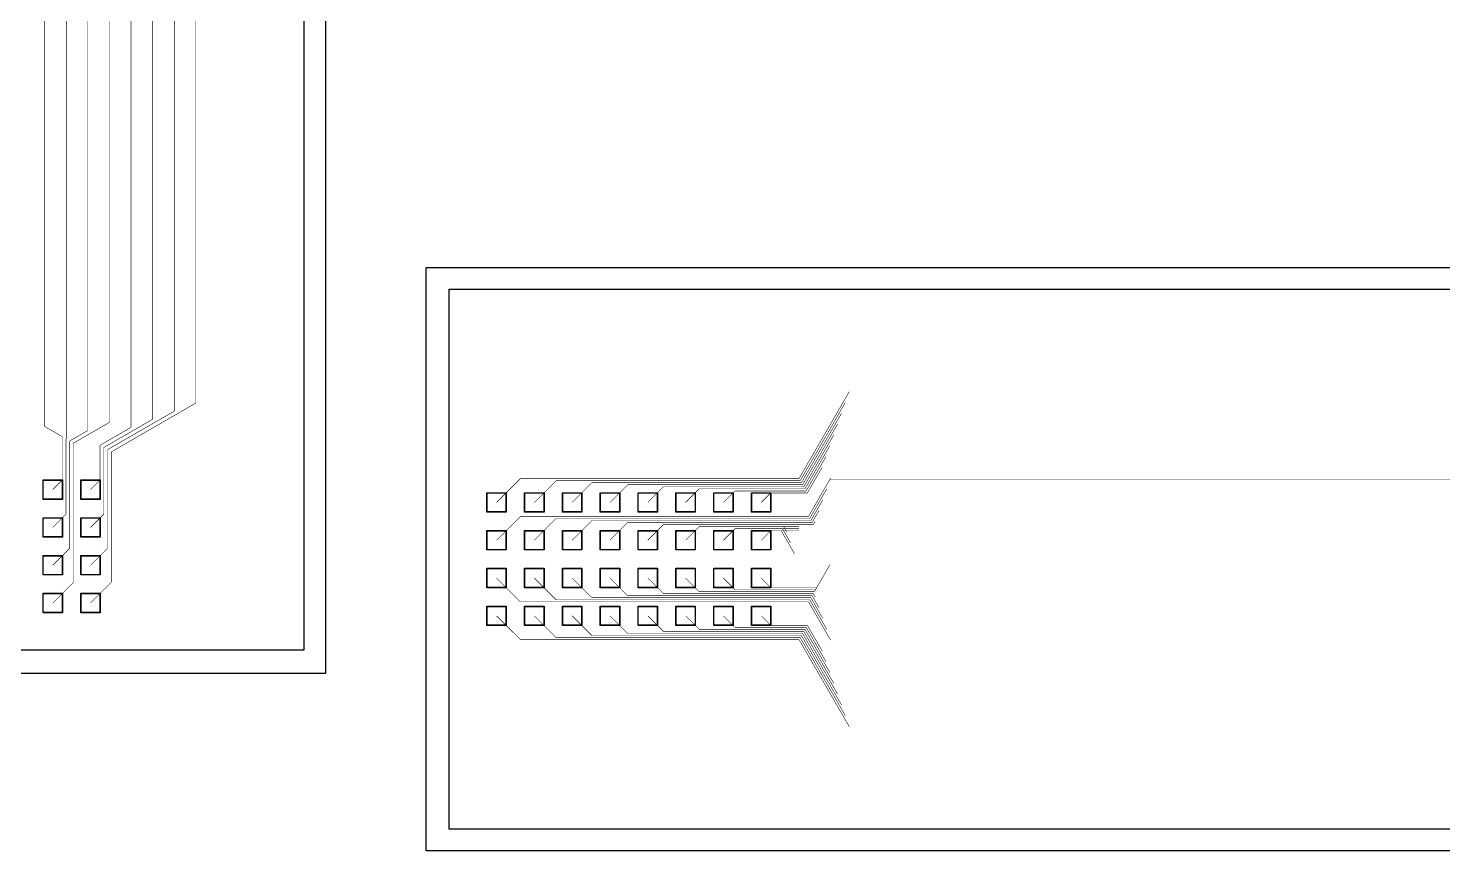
# Model space of a CAD drawing. Header units: metres. Extents: x -54999 to 54999, y -52014 to 54102.
# Drawn here: x -30399 to -4214, y -32372 to -17141 of the extents above; entities that cross this region are included whole.
import ezdxf

# ---------------------------------------------------------------- set-up
doc = ezdxf.new("R2010")
doc.units = ezdxf.units.M
for name, color, linetype in [('eDura_outline_ext', 6, 'Continuous'), ('eDura_outline_int', 6, 'Continuous'), ('etch', 3, 'Continuous'), ('metal', 4, 'Continuous')]:
    doc.layers.add(name, color=color, linetype=linetype)

msp = doc.modelspace()

# ---------------------------------------------------------------- linework, layer by layer
at = {"layer": 'eDura_outline_ext'}
for points in [[(-24896.928, -8888.194), (-24896.928, -29088.194), (-35696.928, -29088.194)], [(-2833.655, -32371.934), (-23033.655, -32371.934), (-23033.655, -21571.934), (-2833.655, -21571.934)]]:
    msp.add_lwpolyline(points, dxfattribs=at)
at = {"layer": 'eDura_outline_int'}
for points in [[(-25296.928, -8660.254), (-25296.928, -28660.254), (-35296.928, -28660.254)], [(-2605.714, -31971.934), (-22605.714, -31971.934), (-22605.714, -21971.934), (-2605.714, -21971.934)]]:
    msp.add_lwpolyline(points, dxfattribs=at)
at = {"layer": 'etch'}
for points in [[(-30121.928, -25860.254), (-30121.928, -25510.254), (-29771.928, -25510.254), (-29771.928, -25860.254), (-30121.928, -25860.254)], [(-29421.928, -25860.254), (-29421.928, -25510.254), (-29071.928, -25510.254), (-29071.928, -25860.254), (-29421.928, -25860.254)], [(-21905.714, -25746.934), (-21555.714, -25746.934), (-21555.714, -26096.934), (-21905.714, -26096.934), (-21905.714, -25746.934)], [(-21205.714, -25746.934), (-20855.714, -25746.934), (-20855.714, -26096.934), (-21205.714, -26096.934), (-21205.714, -25746.934)], [(-20505.714, -25746.934), (-20155.714, -25746.934), (-20155.714, -26096.934), (-20505.714, -26096.934), (-20505.714, -25746.934)], [(-19805.714, -25746.934), (-19455.714, -25746.934), (-19455.714, -26096.934), (-19805.714, -26096.934), (-19805.714, -25746.934)], [(-19105.714, -25746.934), (-18755.714, -25746.934), (-18755.714, -26096.934), (-19105.714, -26096.934), (-19105.714, -25746.934)], [(-18405.714, -25746.934), (-18055.714, -25746.934), (-18055.714, -26096.934), (-18405.714, -26096.934), (-18405.714, -25746.934)], [(-17705.714, -25746.934), (-17355.714, -25746.934), (-17355.714, -26096.934), (-17705.714, -26096.934), (-17705.714, -25746.934)], [(-17005.714, -25746.934), (-16655.714, -25746.934), (-16655.714, -26096.934), (-17005.714, -26096.934), (-17005.714, -25746.934)], [(-30121.928, -26560.254), (-30121.928, -26210.254), (-29771.928, -26210.254), (-29771.928, -26560.254), (-30121.928, -26560.254)], [(-29421.928, -26560.254), (-29421.928, -26210.254), (-29071.928, -26210.254), (-29071.928, -26560.254), (-29421.928, -26560.254)], [(-21905.714, -26446.934), (-21555.714, -26446.934), (-21555.714, -26796.934), (-21905.714, -26796.934), (-21905.714, -26446.934)], [(-21205.714, -26446.934), (-20855.714, -26446.934), (-20855.714, -26796.934), (-21205.714, -26796.934), (-21205.714, -26446.934)], [(-20505.714, -26446.934), (-20155.714, -26446.934), (-20155.714, -26796.934), (-20505.714, -26796.934), (-20505.714, -26446.934)], [(-19805.714, -26446.934), (-19455.714, -26446.934), (-19455.714, -26796.934), (-19805.714, -26796.934), (-19805.714, -26446.934)], [(-19105.714, -26446.934), (-18755.714, -26446.934), (-18755.714, -26796.934), (-19105.714, -26796.934), (-19105.714, -26446.934)], [(-18405.714, -26446.934), (-18055.714, -26446.934), (-18055.714, -26796.934), (-18405.714, -26796.934), (-18405.714, -26446.934)], [(-17705.714, -26446.934), (-17355.714, -26446.934), (-17355.714, -26796.934), (-17705.714, -26796.934), (-17705.714, -26446.934)], [(-17005.714, -26446.934), (-16655.714, -26446.934), (-16655.714, -26796.934), (-17005.714, -26796.934), (-17005.714, -26446.934)], [(-30121.928, -27260.254), (-30121.928, -26910.254), (-29771.928, -26910.254), (-29771.928, -27260.254), (-30121.928, -27260.254)], [(-29421.928, -27260.254), (-29421.928, -26910.254), (-29071.928, -26910.254), (-29071.928, -27260.254), (-29421.928, -27260.254)], [(-21905.714, -27146.934), (-21555.714, -27146.934), (-21555.714, -27496.934), (-21905.714, -27496.934), (-21905.714, -27146.934)], [(-21205.714, -27146.934), (-20855.714, -27146.934), (-20855.714, -27496.934), (-21205.714, -27496.934), (-21205.714, -27146.934)], [(-20505.714, -27146.934), (-20155.714, -27146.934), (-20155.714, -27496.934), (-20505.714, -27496.934), (-20505.714, -27146.934)], [(-19805.714, -27146.934), (-19455.714, -27146.934), (-19455.714, -27496.934), (-19805.714, -27496.934), (-19805.714, -27146.934)], [(-19105.714, -27146.934), (-18755.714, -27146.934), (-18755.714, -27496.934), (-19105.714, -27496.934), (-19105.714, -27146.934)], [(-18405.714, -27146.934), (-18055.714, -27146.934), (-18055.714, -27496.934), (-18405.714, -27496.934), (-18405.714, -27146.934)], [(-17705.714, -27146.934), (-17355.714, -27146.934), (-17355.714, -27496.934), (-17705.714, -27496.934), (-17705.714, -27146.934)], [(-17005.714, -27146.934), (-16655.714, -27146.934), (-16655.714, -27496.934), (-17005.714, -27496.934), (-17005.714, -27146.934)], [(-30121.928, -27960.254), (-30121.928, -27610.254), (-29771.928, -27610.254), (-29771.928, -27960.254), (-30121.928, -27960.254)], [(-29421.928, -27960.254), (-29421.928, -27610.254), (-29071.928, -27610.254), (-29071.928, -27960.254), (-29421.928, -27960.254)], [(-21905.714, -27846.934), (-21555.714, -27846.934), (-21555.714, -28196.934), (-21905.714, -28196.934), (-21905.714, -27846.934)], [(-21205.714, -27846.934), (-20855.714, -27846.934), (-20855.714, -28196.934), (-21205.714, -28196.934), (-21205.714, -27846.934)], [(-20505.714, -27846.934), (-20155.714, -27846.934), (-20155.714, -28196.934), (-20505.714, -28196.934), (-20505.714, -27846.934)], [(-19805.714, -27846.934), (-19455.714, -27846.934), (-19455.714, -28196.934), (-19805.714, -28196.934), (-19805.714, -27846.934)], [(-19105.714, -27846.934), (-18755.714, -27846.934), (-18755.714, -28196.934), (-19105.714, -28196.934), (-19105.714, -27846.934)], [(-18405.714, -27846.934), (-18055.714, -27846.934), (-18055.714, -28196.934), (-18405.714, -28196.934), (-18405.714, -27846.934)], [(-17705.714, -27846.934), (-17355.714, -27846.934), (-17355.714, -28196.934), (-17705.714, -28196.934), (-17705.714, -27846.934)], [(-17005.714, -27846.934), (-16655.714, -27846.934), (-16655.714, -28196.934), (-17005.714, -28196.934), (-17005.714, -27846.934)]]:
    msp.add_lwpolyline(points, close=True, dxfattribs=at)
at = {"layer": 'metal'}
for points in [[(-28096.928, -7581.56, 10, 10, 0), (-28096.928, -24381.923, 10, 10, 0)], [(-30096.928, -7697.03, 10, 10, 0), (-30096.928, -24514.714, 10, 10, 0)], [(-29696.928, -7673.936, 10, 10, 0), (-29696.928, -24739.88, 10, 10, 0)], [(-29296.928, -7650.842, 10, 10, 0), (-29296.928, -24589.769, 10, 10, 0)], [(-28896.928, -7627.748, 10, 10, 0), (-28896.928, -24439.658, 10, 10, 0)], [(-28496.928, -7604.654, 10, 10, 0), (-28496.928, -24532.034, 10, 10, 0)], [(-27696.928, -7676.859, 10, 10, 0), (-27696.928, -24231.812, 10, 10, 0)], [(-27296.928, -7676.859, 10, 10, 0), (-27296.928, -24081.701, 10, 10, 0)], [(-28861.928, -24985.254, 10, 10, 0), (-27296.928, -24081.701, 10, 10, 0)], [(-16130.714, -25480.934, 10, 10, 0), (-15201.758, -23871.934, 10, 10, 0)], [(-16108.775, -25518.934, 10, 10, 0), (-15273.349, -24071.934, 10, 10, 0)], [(-28931.928, -24944.84, 10, 10, 0), (-27696.928, -24231.812, 10, 10, 0)], [(-16086.836, -25556.934, 10, 10, 0), (-15344.94, -24271.934, 10, 10, 0)], [(-29771.928, -24702.352, 10, 10, 0), (-30096.928, -24514.714, 10, 10, 0)], [(-29631.928, -24783.181, 10, 10, 0), (-29296.928, -24589.769, 10, 10, 0)], [(-29561.928, -24823.596, 10, 10, 0), (-28896.928, -24439.658, 10, 10, 0)], [(-29071.928, -24864.01, 10, 10, 0), (-28496.928, -24532.034, 10, 10, 0)], [(-29001.928, -24904.425, 10, 10, 0), (-28096.928, -24381.923, 10, 10, 0)], [(-16064.896, -25594.934, 10, 10, 0), (-15416.532, -24471.934, 10, 10, 0)], [(-29771.928, -24985.254, 10, 10, 0), (-29771.928, -24702.352, 10, 10, 0)], [(-29701.928, -24742.767, 10, 10, 0), (-29696.928, -24739.88, 10, 10, 0)], [(-29701.928, -24985.254, 10, 10, 0), (-29701.928, -24742.767, 10, 10, 0)], [(-29631.928, -24985.254, 10, 10, 0), (-29631.928, -24783.181, 10, 10, 0)], [(-29561.928, -24985.254, 10, 10, 0), (-29561.928, -24823.596, 10, 10, 0)], [(-29071.928, -24985.254, 10, 10, 0), (-29071.928, -24864.01, 10, 10, 0)], [(-16042.957, -25632.934, 10, 10, 0), (-15488.123, -24671.934, 10, 10, 0)], [(-16021.018, -25670.934, 10, 10, 0), (-15559.715, -24871.934, 10, 10, 0)], [(-29771.928, -25510.254, 10, 10, 0), (-29771.928, -24985.254, 10, 10, 0)], [(-29701.928, -26140.254, 10, 10, 0), (-29701.928, -24985.254, 10, 10, 0)], [(-29631.928, -26770.254, 10, 10, 0), (-29631.928, -24985.254, 10, 10, 0)], [(-29561.928, -27400.254, 10, 10, 0), (-29561.928, -24985.254, 10, 10, 0)], [(-29071.928, -25510.254, 10, 10, 0), (-29071.928, -24985.254, 10, 10, 0)], [(-29001.928, -24985.254, 10, 10, 0), (-29001.928, -24904.425, 10, 10, 0)], [(-29001.928, -26140.254, 10, 10, 0), (-29001.928, -24985.254, 10, 10, 0)], [(-28931.928, -24985.254, 10, 10, 0), (-28931.928, -24944.84, 10, 10, 0)], [(-28931.928, -26770.254, 10, 10, 0), (-28931.928, -24985.254, 10, 10, 0)], [(-28861.928, -27400.254, 10, 10, 0), (-28861.928, -24985.254, 10, 10, 0)], [(-28861.928, -24985.254, 10, 10, 0), (-28861.928, -24985.254, 10, 10, 0)], [(-15999.078, -25708.934, 10, 10, 0), (-15631.306, -25071.934, 10, 10, 0)], [(-15977.139, -25746.934, 10, 10, 0), (-15702.898, -25271.934, 10, 10, 0)], [(-29946.928, -25685.254, 10, 10, 0), (-29771.928, -25510.254, 10, 10, 0)], [(-29246.928, -25685.254, 10, 10, 0), (-29071.928, -25510.254, 10, 10, 0)], [(-21730.714, -25921.934, 10, 10, 0), (-21289.714, -25480.934, 10, 10, 0)], [(-21289.714, -25480.934, 10, 10, 0), (-16130.714, -25480.934, 10, 10, 0)], [(-21030.714, -25921.934, 10, 10, 0), (-20627.714, -25518.934, 10, 10, 0)], [(-20627.714, -25518.934, 10, 10, 0), (-16130.714, -25518.934, 10, 10, 0)], [(-20330.714, -25921.934, 10, 10, 0), (-19965.714, -25556.934, 10, 10, 0)], [(-19965.714, -25556.934, 10, 10, 0), (-16130.714, -25556.934, 10, 10, 0)], [(-19630.714, -25921.934, 10, 10, 0), (-19303.714, -25594.934, 10, 10, 0)], [(-19303.714, -25594.934, 10, 10, 0), (-16130.714, -25594.934, 10, 10, 0)], [(-18930.714, -25921.934, 10, 10, 0), (-18641.714, -25632.934, 10, 10, 0)], [(-18641.714, -25632.934, 10, 10, 0), (-16130.714, -25632.934, 10, 10, 0)], [(-16130.714, -25480.934, 10, 10, 0), (-16130.714, -25480.934, 10, 10, 0)], [(-16130.714, -25518.934, 10, 10, 0), (-16108.775, -25518.934, 10, 10, 0)], [(-16130.714, -25556.934, 10, 10, 0), (-16086.836, -25556.934, 10, 10, 0)], [(-16130.714, -25594.934, 10, 10, 0), (-16064.896, -25594.934, 10, 10, 0)], [(-16130.714, -25632.934, 10, 10, 0), (-16042.957, -25632.934, 10, 10, 0)], [(-15955.2, -26180.934, 10, 10, 0), (-15545.858, -25471.934, 10, 10, 0)], [(-3204.975, -25497.5, 10, 10, 0), (-15560.619, -25497.5, 10, 10, 0)], [(-18230.714, -25921.934, 10, 10, 0), (-17979.714, -25670.934, 10, 10, 0)], [(-17979.714, -25670.934, 10, 10, 0), (-16130.714, -25670.934, 10, 10, 0)], [(-17530.714, -25921.934, 10, 10, 0), (-17317.714, -25708.934, 10, 10, 0)], [(-17317.714, -25708.934, 10, 10, 0), (-16130.714, -25708.934, 10, 10, 0)], [(-16830.714, -25921.934, 10, 10, 0), (-16655.714, -25746.934, 10, 10, 0)], [(-16655.714, -25746.934, 10, 10, 0), (-16130.714, -25746.934, 10, 10, 0)], [(-16130.714, -25670.934, 10, 10, 0), (-16021.018, -25670.934, 10, 10, 0)], [(-16130.714, -25708.934, 10, 10, 0), (-15999.078, -25708.934, 10, 10, 0)], [(-16130.714, -25746.934, 10, 10, 0), (-15977.139, -25746.934, 10, 10, 0)], [(-15933.26, -26218.934, 10, 10, 0), (-15617.45, -25671.934, 10, 10, 0)], [(-15911.321, -26256.934, 10, 10, 0), (-15689.041, -25871.934, 10, 10, 0)], [(-29946.928, -26385.254, 10, 10, 0), (-29701.928, -26140.254, 10, 10, 0)], [(-29246.928, -26385.254, 10, 10, 0), (-29001.928, -26140.254, 10, 10, 0)], [(-21730.714, -26621.934, 10, 10, 0), (-21289.714, -26180.934, 10, 10, 0)], [(-21289.714, -26180.934, 10, 10, 0), (-16130.714, -26180.934, 10, 10, 0)], [(-16130.714, -26180.934, 10, 10, 0), (-15955.2, -26180.934, 10, 10, 0)], [(-15889.382, -26294.934, 10, 10, 0), (-15760.633, -26071.934, 10, 10, 0)], [(-21030.714, -26621.934, 10, 10, 0), (-20627.714, -26218.934, 10, 10, 0)], [(-20627.714, -26218.934, 10, 10, 0), (-16130.714, -26218.934, 10, 10, 0)], [(-20330.714, -26621.934, 10, 10, 0), (-19965.714, -26256.934, 10, 10, 0)], [(-19965.714, -26256.934, 10, 10, 0), (-16130.714, -26256.934, 10, 10, 0)], [(-19630.714, -26621.934, 10, 10, 0), (-19303.714, -26294.934, 10, 10, 0)], [(-19303.714, -26294.934, 10, 10, 0), (-16130.714, -26294.934, 10, 10, 0)], [(-18930.714, -26621.934, 10, 10, 0), (-18641.714, -26332.934, 10, 10, 0)], [(-18641.714, -26332.934, 10, 10, 0), (-16130.714, -26332.934, 10, 10, 0)], [(-18230.714, -26621.934, 10, 10, 0), (-17979.714, -26370.934, 10, 10, 0)], [(-17979.714, -26370.934, 10, 10, 0), (-16130.714, -26370.934, 10, 10, 0)], [(-17530.714, -26621.934, 10, 10, 0), (-17317.714, -26408.934, 10, 10, 0)], [(-17317.714, -26408.934, 10, 10, 0), (-16130.714, -26408.934, 10, 10, 0)], [(-16830.714, -26621.934, 10, 10, 0), (-16655.714, -26446.934, 10, 10, 0)], [(-16655.714, -26446.934, 10, 10, 0), (-16130.714, -26446.934, 10, 10, 0)], [(-16459.804, -26446.934, 10, 10, 0), (-16214.43, -26871.934, 10, 10, 0)], [(-16130.714, -26446.934, 10, 10, 0), (-16459.804, -26446.934, 10, 10, 0)], [(-16437.865, -26408.934, 10, 10, 0), (-16286.021, -26671.934, 10, 10, 0)], [(-16130.714, -26408.934, 10, 10, 0), (-16437.865, -26408.934, 10, 10, 0)], [(-16415.925, -26370.934, 10, 10, 0), (-16357.613, -26471.934, 10, 10, 0)], [(-16130.714, -26370.934, 10, 10, 0), (-16415.925, -26370.934, 10, 10, 0)], [(-16130.714, -26218.934, 10, 10, 0), (-15933.26, -26218.934, 10, 10, 0)], [(-16130.714, -26256.934, 10, 10, 0), (-15911.321, -26256.934, 10, 10, 0)], [(-16130.714, -26294.934, 10, 10, 0), (-15889.382, -26294.934, 10, 10, 0)], [(-16130.714, -26332.934, 10, 10, 0), (-15867.442, -26332.934, 10, 10, 0)], [(-15867.442, -26332.934, 10, 10, 0), (-15832.224, -26271.934, 10, 10, 0)], [(-29946.928, -27085.254, 10, 10, 0), (-29631.928, -26770.254, 10, 10, 0)], [(-29246.928, -27085.254, 10, 10, 0), (-28931.928, -26770.254, 10, 10, 0)], [(-15801.625, -27496.934, 10, 10, 0), (-15556.251, -27071.934, 10, 10, 0)], [(-29946.928, -27785.254, 10, 10, 0), (-29561.928, -27400.254, 10, 10, 0)], [(-29246.928, -27785.254, 10, 10, 0), (-28861.928, -27400.254, 10, 10, 0)], [(-21730.714, -27321.934, 10, 10, 0), (-21289.714, -27762.934, 10, 10, 0)], [(-21030.714, -27321.934, 10, 10, 0), (-20627.714, -27724.934, 10, 10, 0)], [(-20330.714, -27321.934, 10, 10, 0), (-19965.714, -27686.934, 10, 10, 0)], [(-19630.714, -27321.934, 10, 10, 0), (-19303.714, -27648.934, 10, 10, 0)], [(-18930.714, -27321.934, 10, 10, 0), (-18641.714, -27610.934, 10, 10, 0)], [(-18230.714, -27321.934, 10, 10, 0), (-17979.714, -27572.934, 10, 10, 0)], [(-17530.714, -27321.934, 10, 10, 0), (-17317.714, -27534.934, 10, 10, 0)], [(-16830.714, -27321.934, 10, 10, 0), (-16655.714, -27496.934, 10, 10, 0)], [(-16655.714, -27496.934, 10, 10, 0), (-16130.714, -27496.934, 10, 10, 0)], [(-16130.714, -27496.934, 10, 10, 0), (-15801.625, -27496.934, 10, 10, 0)], [(-15845.503, -27572.934, 10, 10, 0), (-15787.191, -27471.934, 10, 10, 0)], [(-15823.564, -27534.934, 10, 10, 0), (-15671.721, -27271.934, 10, 10, 0)], [(-20627.714, -27724.934, 10, 10, 0), (-16130.714, -27724.934, 10, 10, 0)], [(-19965.714, -27686.934, 10, 10, 0), (-16130.714, -27686.934, 10, 10, 0)], [(-19303.714, -27648.934, 10, 10, 0), (-16130.714, -27648.934, 10, 10, 0)], [(-18641.714, -27610.934, 10, 10, 0), (-16130.714, -27610.934, 10, 10, 0)], [(-17979.714, -27572.934, 10, 10, 0), (-16130.714, -27572.934, 10, 10, 0)], [(-17317.714, -27534.934, 10, 10, 0), (-16130.714, -27534.934, 10, 10, 0)], [(-16130.714, -27534.934, 10, 10, 0), (-15823.564, -27534.934, 10, 10, 0)], [(-16130.714, -27572.934, 10, 10, 0), (-15845.503, -27572.934, 10, 10, 0)], [(-16130.714, -27610.934, 10, 10, 0), (-15867.442, -27610.934, 10, 10, 0)], [(-16130.714, -27648.934, 10, 10, 0), (-15889.382, -27648.934, 10, 10, 0)], [(-16130.714, -27686.934, 10, 10, 0), (-15911.321, -27686.934, 10, 10, 0)], [(-16130.714, -27724.934, 10, 10, 0), (-15933.26, -27724.934, 10, 10, 0)], [(-15933.26, -27724.934, 10, 10, 0), (-15617.45, -28271.934, 10, 10, 0)], [(-15911.321, -27686.934, 10, 10, 0), (-15689.041, -28071.934, 10, 10, 0)], [(-15889.382, -27648.934, 10, 10, 0), (-15760.633, -27871.934, 10, 10, 0)], [(-15867.442, -27610.934, 10, 10, 0), (-15832.224, -27671.934, 10, 10, 0)], [(-21730.714, -28021.934, 10, 10, 0), (-21289.714, -28462.934, 10, 10, 0)], [(-21289.714, -27762.934, 10, 10, 0), (-16130.714, -27762.934, 10, 10, 0)], [(-21030.714, -28021.934, 10, 10, 0), (-20627.714, -28424.934, 10, 10, 0)], [(-20330.714, -28021.934, 10, 10, 0), (-19965.714, -28386.934, 10, 10, 0)], [(-19630.714, -28021.934, 10, 10, 0), (-19303.714, -28348.934, 10, 10, 0)], [(-18930.714, -28021.934, 10, 10, 0), (-18641.714, -28310.934, 10, 10, 0)], [(-18230.714, -28021.934, 10, 10, 0), (-17979.714, -28272.934, 10, 10, 0)], [(-17530.714, -28021.934, 10, 10, 0), (-17317.714, -28234.934, 10, 10, 0)], [(-16830.714, -28021.934, 10, 10, 0), (-16655.714, -28196.934, 10, 10, 0)], [(-16130.714, -27762.934, 10, 10, 0), (-15955.2, -27762.934, 10, 10, 0)], [(-15955.2, -27762.934, 10, 10, 0), (-15545.858, -28471.934, 10, 10, 0)], [(-17979.714, -28272.934, 10, 10, 0), (-16130.714, -28272.934, 10, 10, 0)], [(-17317.714, -28234.934, 10, 10, 0), (-16130.714, -28234.934, 10, 10, 0)], [(-16655.714, -28196.934, 10, 10, 0), (-16130.714, -28196.934, 10, 10, 0)], [(-16130.714, -28196.934, 10, 10, 0), (-15977.139, -28196.934, 10, 10, 0)], [(-16130.714, -28234.934, 10, 10, 0), (-15999.078, -28234.934, 10, 10, 0)], [(-16130.714, -28272.934, 10, 10, 0), (-16021.018, -28272.934, 10, 10, 0)], [(-16021.018, -28272.934, 10, 10, 0), (-15559.715, -29071.934, 10, 10, 0)], [(-15999.078, -28234.934, 10, 10, 0), (-15631.306, -28871.934, 10, 10, 0)], [(-15977.139, -28196.934, 10, 10, 0), (-15702.898, -28671.934, 10, 10, 0)], [(-21289.714, -28462.934, 10, 10, 0), (-16130.714, -28462.934, 10, 10, 0)], [(-20627.714, -28424.934, 10, 10, 0), (-16130.714, -28424.934, 10, 10, 0)], [(-19965.714, -28386.934, 10, 10, 0), (-16130.714, -28386.934, 10, 10, 0)], [(-19303.714, -28348.934, 10, 10, 0), (-16130.714, -28348.934, 10, 10, 0)], [(-18641.714, -28310.934, 10, 10, 0), (-16130.714, -28310.934, 10, 10, 0)], [(-16130.714, -28310.934, 10, 10, 0), (-16042.957, -28310.934, 10, 10, 0)], [(-16130.714, -28348.934, 10, 10, 0), (-16064.896, -28348.934, 10, 10, 0)], [(-16130.714, -28386.934, 10, 10, 0), (-16086.836, -28386.934, 10, 10, 0)], [(-16130.714, -28424.934, 10, 10, 0), (-16108.775, -28424.934, 10, 10, 0)], [(-16130.714, -28462.934, 10, 10, 0), (-15201.758, -30071.934, 10, 10, 0)], [(-16130.714, -28462.934, 10, 10, 0), (-16130.714, -28462.934, 10, 10, 0)], [(-16108.775, -28424.934, 10, 10, 0), (-15273.349, -29871.934, 10, 10, 0)], [(-16086.836, -28386.934, 10, 10, 0), (-15344.94, -29671.934, 10, 10, 0)], [(-16064.896, -28348.934, 10, 10, 0), (-15416.532, -29471.934, 10, 10, 0)], [(-16042.957, -28310.934, 10, 10, 0), (-15488.123, -29271.934, 10, 10, 0)]]:
    msp.add_lwpolyline(points, format="xyseb", dxfattribs=at)
for points in [[(-30126.928, -25865.254), (-30126.928, -25505.254), (-29766.928, -25505.254), (-29766.928, -25865.254), (-30126.928, -25865.254)], [(-29426.928, -25865.254), (-29426.928, -25505.254), (-29066.928, -25505.254), (-29066.928, -25865.254), (-29426.928, -25865.254)], [(-21910.714, -25741.934), (-21550.714, -25741.934), (-21550.714, -26101.934), (-21910.714, -26101.934), (-21910.714, -25741.934)], [(-21210.714, -25741.934), (-20850.714, -25741.934), (-20850.714, -26101.934), (-21210.714, -26101.934), (-21210.714, -25741.934)], [(-20510.714, -25741.934), (-20150.714, -25741.934), (-20150.714, -26101.934), (-20510.714, -26101.934), (-20510.714, -25741.934)], [(-19810.714, -25741.934), (-19450.714, -25741.934), (-19450.714, -26101.934), (-19810.714, -26101.934), (-19810.714, -25741.934)], [(-19110.714, -25741.934), (-18750.714, -25741.934), (-18750.714, -26101.934), (-19110.714, -26101.934), (-19110.714, -25741.934)], [(-18410.714, -25741.934), (-18050.714, -25741.934), (-18050.714, -26101.934), (-18410.714, -26101.934), (-18410.714, -25741.934)], [(-17710.714, -25741.934), (-17350.714, -25741.934), (-17350.714, -26101.934), (-17710.714, -26101.934), (-17710.714, -25741.934)], [(-17010.714, -25741.934), (-16650.714, -25741.934), (-16650.714, -26101.934), (-17010.714, -26101.934), (-17010.714, -25741.934)], [(-30126.928, -26565.254), (-30126.928, -26205.254), (-29766.928, -26205.254), (-29766.928, -26565.254), (-30126.928, -26565.254)], [(-29426.928, -26565.254), (-29426.928, -26205.254), (-29066.928, -26205.254), (-29066.928, -26565.254), (-29426.928, -26565.254)], [(-21910.714, -26441.934), (-21550.714, -26441.934), (-21550.714, -26801.934), (-21910.714, -26801.934), (-21910.714, -26441.934)], [(-21210.714, -26441.934), (-20850.714, -26441.934), (-20850.714, -26801.934), (-21210.714, -26801.934), (-21210.714, -26441.934)], [(-20510.714, -26441.934), (-20150.714, -26441.934), (-20150.714, -26801.934), (-20510.714, -26801.934), (-20510.714, -26441.934)], [(-19810.714, -26441.934), (-19450.714, -26441.934), (-19450.714, -26801.934), (-19810.714, -26801.934), (-19810.714, -26441.934)], [(-19110.714, -26441.934), (-18750.714, -26441.934), (-18750.714, -26801.934), (-19110.714, -26801.934), (-19110.714, -26441.934)], [(-18410.714, -26441.934), (-18050.714, -26441.934), (-18050.714, -26801.934), (-18410.714, -26801.934), (-18410.714, -26441.934)], [(-17710.714, -26441.934), (-17350.714, -26441.934), (-17350.714, -26801.934), (-17710.714, -26801.934), (-17710.714, -26441.934)], [(-17010.714, -26441.934), (-16650.714, -26441.934), (-16650.714, -26801.934), (-17010.714, -26801.934), (-17010.714, -26441.934)], [(-30126.928, -27265.254), (-30126.928, -26905.254), (-29766.928, -26905.254), (-29766.928, -27265.254), (-30126.928, -27265.254)], [(-29426.928, -27265.254), (-29426.928, -26905.254), (-29066.928, -26905.254), (-29066.928, -27265.254), (-29426.928, -27265.254)], [(-21910.714, -27141.934), (-21550.714, -27141.934), (-21550.714, -27501.934), (-21910.714, -27501.934), (-21910.714, -27141.934)], [(-21210.714, -27141.934), (-20850.714, -27141.934), (-20850.714, -27501.934), (-21210.714, -27501.934), (-21210.714, -27141.934)], [(-20510.714, -27141.934), (-20150.714, -27141.934), (-20150.714, -27501.934), (-20510.714, -27501.934), (-20510.714, -27141.934)], [(-19810.714, -27141.934), (-19450.714, -27141.934), (-19450.714, -27501.934), (-19810.714, -27501.934), (-19810.714, -27141.934)], [(-19110.714, -27141.934), (-18750.714, -27141.934), (-18750.714, -27501.934), (-19110.714, -27501.934), (-19110.714, -27141.934)], [(-18410.714, -27141.934), (-18050.714, -27141.934), (-18050.714, -27501.934), (-18410.714, -27501.934), (-18410.714, -27141.934)], [(-17710.714, -27141.934), (-17350.714, -27141.934), (-17350.714, -27501.934), (-17710.714, -27501.934), (-17710.714, -27141.934)], [(-17010.714, -27141.934), (-16650.714, -27141.934), (-16650.714, -27501.934), (-17010.714, -27501.934), (-17010.714, -27141.934)], [(-30126.928, -27965.254), (-30126.928, -27605.254), (-29766.928, -27605.254), (-29766.928, -27965.254), (-30126.928, -27965.254)], [(-29426.928, -27965.254), (-29426.928, -27605.254), (-29066.928, -27605.254), (-29066.928, -27965.254), (-29426.928, -27965.254)], [(-21910.714, -27841.934), (-21550.714, -27841.934), (-21550.714, -28201.934), (-21910.714, -28201.934), (-21910.714, -27841.934)], [(-21210.714, -27841.934), (-20850.714, -27841.934), (-20850.714, -28201.934), (-21210.714, -28201.934), (-21210.714, -27841.934)], [(-20510.714, -27841.934), (-20150.714, -27841.934), (-20150.714, -28201.934), (-20510.714, -28201.934), (-20510.714, -27841.934)], [(-19810.714, -27841.934), (-19450.714, -27841.934), (-19450.714, -28201.934), (-19810.714, -28201.934), (-19810.714, -27841.934)], [(-19110.714, -27841.934), (-18750.714, -27841.934), (-18750.714, -28201.934), (-19110.714, -28201.934), (-19110.714, -27841.934)], [(-18410.714, -27841.934), (-18050.714, -27841.934), (-18050.714, -28201.934), (-18410.714, -28201.934), (-18410.714, -27841.934)], [(-17710.714, -27841.934), (-17350.714, -27841.934), (-17350.714, -28201.934), (-17710.714, -28201.934), (-17710.714, -27841.934)], [(-17010.714, -27841.934), (-16650.714, -27841.934), (-16650.714, -28201.934), (-17010.714, -28201.934), (-17010.714, -27841.934)]]:
    msp.add_lwpolyline(points, close=True, dxfattribs=at)

doc.saveas('drawing.dxf')
